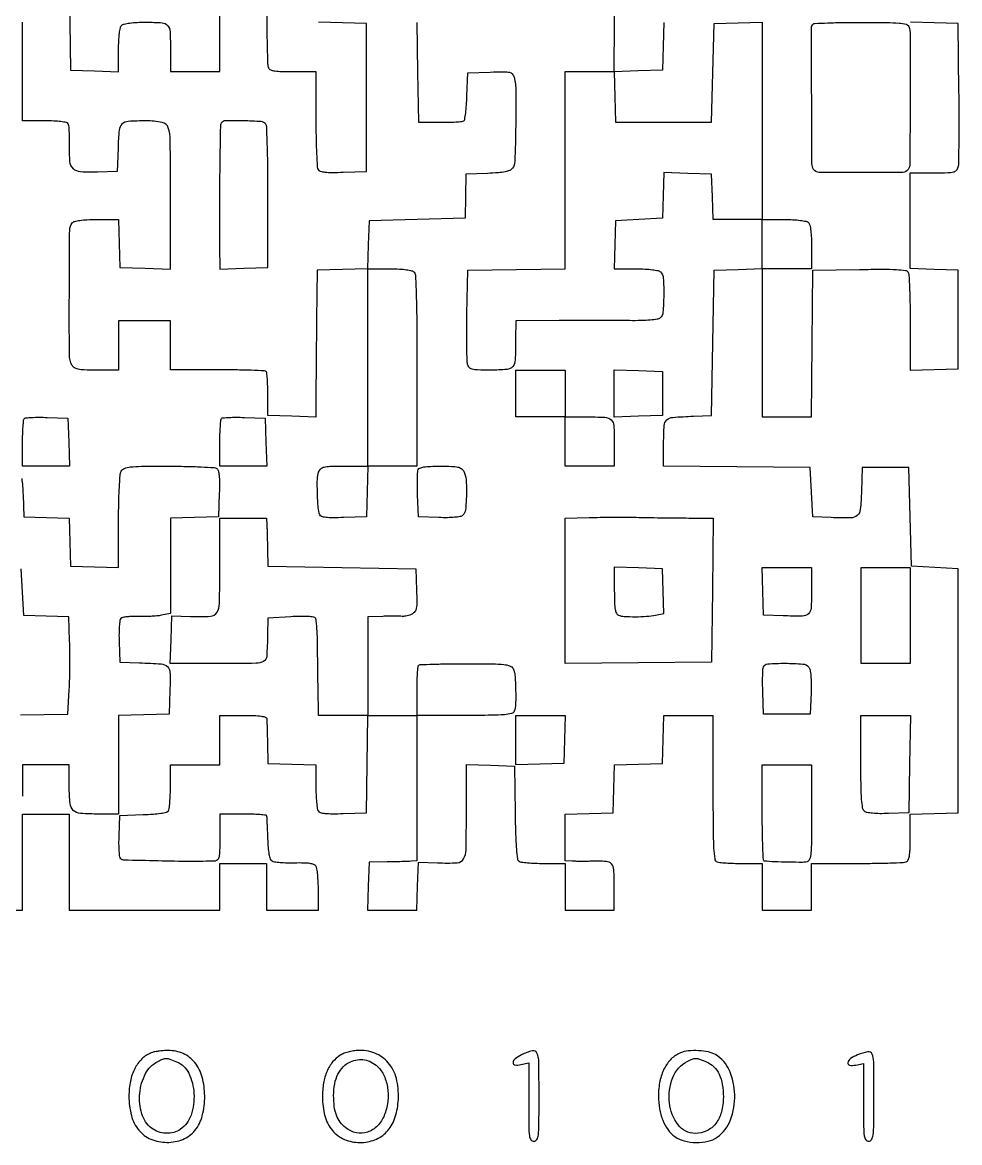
# Model space of a CAD drawing. Extents: x 156 to 936, y 100 to 969.
# Drawn here: x 574.9 to 936, y 100.5 to 531.9 of the extents above; entities that cross this region are included whole.
import ezdxf

# ---------------------------------------------------------------- set-up
doc = ezdxf.new("R2010")
doc.units = 0

msp = doc.modelspace()

# ---------------------------------------------------------------- linework, layer by layer
for points in [[(669.050162, 551.901563, -0.000033), (669.068404, 543.99727, -0.000032), (669.085816, 536, 0.002388), (669.138167, 528.401255, 0.003495), (669.262933, 521.714062, 0.001706), (669.427938, 516.037049, 0.062049), (669.6309, 514.75, 0.182509), (670.311635, 513.838351, 0.096547), (671.6427, 513.31308, 0.039957), (674.091005, 513.058783, 0.005906), (679.067388, 513), (688, 513), (688.015313, 494.75, 0.004181), (688.08053, 487.662785, 0.006279), (688.266784, 481.481605, 0.002855), (688.520772, 476.237055, 0.128512), (688.849883, 475.208654, 0.190691), (689.675579, 474.608404, 0.03736), (691.518036, 474.278743, 0.025891), (694.325344, 474.136581, 0.007874), (698.58457, 474.208654), (707.5, 474.5), (707.5, 503), (707.5, 531.5), (698.25, 531.787526), (689, 532.075052)], [(592.954883, 550), (593.227441, 531.75), (593.5, 513.5), (602.75, 513.212474), (612, 512.924948), (612, 521.262474, -0.01101), (612.078116, 524.809501, -0.020283), (612.321964, 527.684979, -0.021051), (612.688958, 529.858679, -0.145015), (613.2, 530.8, -0.144372), (614.134923, 531.309096, -0.021205), (616.283644, 531.676767, -0.02047), (619.117343, 531.921443, -0.0113), (622.593011, 532, -0.017303), (628.793979, 531.785347, -0.202126), (630.909788, 530.715689, -0.166521), (631.837152, 528.351581, -0.010953), (632, 520.918213), (632, 513), (641.5, 513), (651, 513), (651, 540.833333, -0.002241)], [(822.074071, 531.925929), (821.787036, 522.712964), (821.5, 513.5), (812.214246, 513.212001), (802.928493, 512.924002), (803.214246, 503.212001), (803.5, 493.5), (822, 493.5), (840.5, 493.5), (841, 512.5), (841.5, 531.5), (850.75, 531.787526), (860, 532.075052), (860, 494.037526), (860, 456), (868.3, 456, -0.011084), (871.828493, 455.92177, -0.020332), (874.693122, 455.677711, -0.021091), (876.860329, 455.310542, -0.144849), (877.8, 454.8, -0.144849), (878.310542, 453.860329, -0.021091), (878.677711, 451.693122, -0.020332), (878.92177, 448.828493, -0.011084), (879, 445.3), (879, 437), (869.5, 437), (860, 437), (860, 446.5), (860, 456), (850.538933, 456), (841.077866, 456), (840.788933, 464.75), (840.5, 473.5), (831.289473, 473.787003), (822.078945, 474.074007), (821.789473, 465.287003), (821.5, 456.5), (812.5, 456), (803.5, 455.5), (803.212474, 446.25), (802.924948, 437), (811.262474, 437, -0.01101), (814.809501, 436.921884, -0.020283), (817.684979, 436.678036, -0.021051), (819.858679, 436.311042, -0.145015), (820.8, 435.8, -0.18371), (821.877608, 433.400035, -0.01739), (822.034244, 426.843398, -0.016743), (821.74287, 420.281403, -0.202766), (820.607079, 418.088868, -0.135348), (819.504737, 417.591741, -0.016563), (816.85167, 417.267853, -0.016552), (813.321715, 417.072607, -0.008317), (808.857079, 417.047964, 0.00178), (803.728006, 417.086716, 0.000689), (796.62208, 417.105314, 0.000682), (788.921715, 417.104343, 0.000844), (781.75, 417.081541), (765, 417), (764.986345, 409.75, -0.010673), (764.80387, 401.896083, -0.161286), (763.844053, 399.379704, -0.205528), (761.655347, 398.236977, -0.018942), (755.402421, 398, -0.005311), (750.265341, 398.054572, -0.05653), (748.196827, 398.333815, -0.155886), (747.123266, 399.001526, -0.116419), (746.483876, 400.25, -0.054093), (746.275104, 401.805286, -0.002845), (746.176222, 406.832812, -0.00446), (746.145932, 412.824029, -0.003227), (746.214823, 419.5), (746.5, 436.5), (765.25, 436.772065), (784, 437.044131), (784, 475.022065), (784, 513), (793.487975, 513), (802.97595, 513), (803.237975, 550.75)], [(565.5, 190), (575, 190), (575, 208.5), (575, 227), (584, 227), (593, 227), (593, 208.5), (593, 190), (622, 190), (651, 190), (651, 199), (651, 208), (660, 208), (669, 208), (669, 199), (669, 190), (679, 190), (689, 190), (688.984687, 197.75, 0.010562), (688.913742, 200.820679, 0.013593), (688.712319, 203.636582, 0.011406), (688.428734, 205.960941, 0.105431), (688.078979, 206.906449, 0.164665), (687.268381, 207.561958, 0.051329), (685.731858, 207.955999, 0.032901), (683.387393, 208.150315, 0.010177), (679.844292, 208.138134, -0.011536), (676.933383, 208.136038, -0.014853), (674.261894, 208.275228, -0.012651), (672.059607, 208.511908, -0.113009), (671.153646, 208.850252, -0.170777), (670.537472, 209.660757, -0.032389), (670.076857, 211.487728, -0.026051), (669.736014, 214.092244, -0.010971), (669.537993, 217.618567, 0.001282), (669.425058, 220.692814, 0.001862), (669.308337, 223.405142, 0.000929), (669.19638, 225.707492, 0.031711), (669.134348, 226.25, 0.333115), (668.812241, 226.550336, 0.006351), (666.395715, 226.779687, 0.012673), (663.460036, 226.945962, 0.007808), (660, 227), (651, 227), (651, 218, -0.005193), (650.946649, 212.863667, -0.042486), (650.699464, 210.533713, -0.123288), (650.166702, 209.390074, -0.215737), (649.25, 208.930698, -0.010984), (639.797769, 208.764185, -0.004799), (627.257241, 208.939143, -0.000958), (614.001207, 209.276776, -0.191806), (612.811043, 209.788957, -0.169165), (612.468873, 210.496865, -0.011597), (612.261497, 212.747253, -0.015517), (612.157728, 215.500969, -0.010979), (612.205143, 218.594857), (612.5, 226.5), (621.467001, 226.792098, 0.009786), (625.292364, 226.991711, 0.020298), (628.262875, 227.326695, 0.020215), (630.447011, 227.75425, 0.195149), (631.201688, 228.292098, 0.112618), (631.504907, 229.144238, 0.008743), (631.748365, 231.568616, 0.011595), (631.922842, 234.501991, 0.008591), (631.984687, 237.75), (632, 246), (641.5, 246), (651, 246), (651, 255.5), (651, 265), (660, 265, -0.007392), (664.254655, 264.937097, -0.026743), (666.952988, 264.71251, -0.040246), (668.622333, 264.344532, -0.307649), (669.099641, 263.75, -0.012318), (669.145396, 262.917561, -0.000814), (669.21418, 260.517187, -0.001177), (669.284784, 257.655324, -0.00088), (669.349641, 254.5), (669.5, 246.5), (678.75, 246.212474), (688, 245.924948), (688.015313, 237.712474, 0.009199), (688.080964, 234.472868, 0.012233), (688.266784, 231.533081, 0.00958), (688.526902, 229.105622, 0.110303), (688.849883, 228.208654, 0.190691), (689.675579, 227.608404, 0.03736), (691.518036, 227.278743, 0.025891), (694.325344, 227.136581, 0.007874), (698.58457, 227.208654), (707.5, 227.5), (707.772065, 246.25), (708.044131, 265), (717.471417, 265), (726.898704, 265), (726.918044, 237), (726.937385, 209), (724.718692, 208.827379, -0.010676), (723.447285, 208.755729, -0.001958), (721.095491, 208.682735, -0.002103), (718.342656, 208.619669, -0.001911), (715.5, 208.577379), (708.5, 208.5), (708.212474, 199.25), (707.924948, 190), (717.424948, 190), (726.924948, 190), (727.212474, 199.25), (727.5, 208.5), (734.856704, 208.216479, 0.021238), (742.505637, 208.246683, 0.256072), (744.93227, 209.727088, 0.126956), (745.880753, 213.166538, 0.004129), (746, 227.604913), (746, 246.075052), (755.25, 245.787526), (764.5, 245.5), (764.773912, 227.544238, 0.003691), (764.965306, 219.090119, 0.01247), (765.268756, 213.573985, 0.01141), (765.660091, 209.777433, 0.223435), (766.273912, 208.809551, 0.11214), (767.136111, 208.502015, 0.008914), (769.563274, 208.254937, 0.011727), (772.500689, 208.077986, 0.008715), (775.75, 208.015313), (784, 208), (784, 199), (784, 190), (793.5, 190), (803, 190), (803, 198.980948, 0.013008), (802.828184, 205.583848, 0.173919), (801.90584, 207.787335, 0.198301), (799.844546, 208.753873, 0.017689), (794, 208.821454, -0.00396), (792.075628, 208.790871, -0.003223), (790.014063, 208.787729, -0.003256), (788.11514, 208.809445, -0.008489), (786.75, 208.857142), (784, 209), (784, 217.962474), (784, 226.924948), (793.25, 227.212474), (802.5, 227.5), (802.787036, 236.712964), (803.074071, 245.925929), (812.287036, 246.212964), (821.5, 246.5), (821.787526, 255.75), (822.075052, 265), (831.537526, 265), (841, 265), (841, 237.106989, 0.001482), (841.047441, 221.102837, 0.01238), (841.269618, 213.864913, 0.020733), (841.66906, 209.7558, 0.273), (842.581787, 208.606989, 0.06844), (843.599719, 208.368926, 0.007317), (846.0249, 208.178303, 0.008902), (848.933927, 208.044385, 0.00705), (852.081787, 208), (860, 208), (860, 199), (860, 190), (869.5, 190), (879, 190), (879, 199), (879, 208), (896.418213, 208, 0.003244), (903.207024, 208.044049, 0.00474), (909.184475, 208.178303, 0.002396), (914.244542, 208.364228, 0.081401), (915.418213, 208.606989, 0.192061), (916.216672, 209.344751, 0.070053), (916.688208, 210.839867, 0.03465), (916.936924, 213.412948, 0.006773), (917, 218.069463), (917, 226.924948), (926.25, 227.212474), (935.5, 227.5), (935.5, 274.5), (935.5, 321.5), (926.5, 322), (917.5, 322.5), (917, 341.5), (916.5, 360.5), (907.5, 360.5), (898.5, 360.5), (898.212602, 351.259666, -0.015844), (897.776454, 344.321238, -0.194277), (896.578192, 342.009645, -0.177046), (894.057347, 341.065605, -0.012739), (886.479083, 341.199088), (879.5, 341.5), (879, 351), (878.5, 360.5), (850.25, 360.765573), (822, 361.031147), (822, 369.996521, -0.014124), (822.189658, 376.709146, -0.199161), (823.214905, 378.833359, -0.165324), (825.525643, 379.811044, -0.009066), (833.5, 380.245668), (840.5, 380.5), (841, 408.5), (841.5, 436.5), (850.75, 436.787526), (860, 437.075052), (860, 408.537526), (860, 380), (869.484427, 380), (878.968853, 380), (879.234427, 408.25), (879.5, 436.5), (897.426279, 436.773792, -0.003244), (906.364497, 436.852313, -0.013907), (911.689515, 436.716418, -0.016205), (915.133477, 436.420432, -0.225497), (916.160966, 435.773792, -0.12878), (916.485829, 434.757379, -0.00278), (916.736403, 429.502216, -0.006194), (916.920262, 423.312847, -0.004118), (916.984687, 416.212474), (917, 397.924948), (926.25, 398.212474), (935.5, 398.5), (935.5, 417.5), (935.5, 436.5), (926.25, 436.787526), (917, 437.075052), (917, 455.537526), (917, 474), (925.980948, 474, 0.004718), (931.547349, 474.05252, 0.05329), (933.733065, 474.327943, 0.154152), (934.853609, 474.996168, 0.122466), (935.511889, 476.25, 0.056278), (935.724366, 477.910045, 0.001377), (935.817795, 485.623438, 0.002973), (935.848704, 494.682513, 0.002017), (935.780941, 505), (935.5, 531.5), (926.287036, 531.787036), (917.074071, 532.074071)], [(726.957079, 531.92438), (727.22854, 512.71219), (727.5, 493.5), (735.765873, 493.450793, 0.006607), (739.001032, 493.474285, 0.009336), (741.880367, 493.587064, 0.006011), (744.277286, 493.754744, 0.118477), (744.973775, 493.983792, 0.216225), (745.358973, 494.557447, 0.009227), (745.724887, 497.029032, 0.014391), (746.027687, 500.054668, 0.009601), (746.207902, 503.532999), (746.5, 512.5), (755.123669, 512.78709, -0.004686), (760.549448, 512.916833, -0.057007), (762.616449, 512.710791, -0.165116), (763.69012, 512.066437, -0.110763), (764.360015, 510.78709, -0.063932), (765.076048, 505.477561, -0.005938), (765.002897, 492.218028, -0.003279), (764.670473, 478.341925, -0.154738), (763.75, 475.719374, -0.129163), (762.70941, 474.896145, -0.05337), (760.983667, 474.3514, -0.032502), (758.331636, 473.993509, -0.008982), (754.130628, 473.778245), (745.761256, 473.5), (745.630628, 465), (745.5, 456.5), (727, 456), (708.5, 455.5), (708.212474, 446.25), (707.924948, 437), (716.340029, 437, -0.009678), (720.209778, 436.925094, -0.025103), (722.987053, 436.677531, -0.032773), (724.918809, 436.276642, -0.153163), (725.861417, 435.666982, -0.164717), (726.408051, 434.241689, -0.00286), (726.694044, 425.833674, -0.005495), (726.890668, 414.463167, -0.001789), (726.936401, 397.666982), (726.905079, 361), (717.488752, 361), (708.072424, 361), (707.786212, 351.25), (707.5, 341.5), (698.733647, 341.210829, -0.007489), (694.49421, 341.134523, -0.027739), (691.824057, 341.274683, -0.043218), (690.150207, 341.604048, -0.240478), (689.502342, 342.210829, -0.068204), (688.888921, 345.089624, -0.011977), (688.612736, 350.631576, -0.01094), (688.590727, 356.184692, -0.086567), (689.076128, 358.700232, -0.108071), (689.914833, 359.984209, -0.138014), (691.148118, 360.662071, -0.052122), (693.41133, 360.944436, -0.004993), (698.975249, 361), (708, 361), (708, 399.036212), (708, 437.072424), (698.25, 436.786212), (688.5, 436.5), (688.280494, 417.5, 0.000354), (688.194222, 409.544585, 0.000324), (688.11651, 401.353039, 0.000324), (688.056628, 394.041048, 0.001064), (688.030494, 389.212474), (688, 379.924948), (678.75, 380.212474), (669.5, 380.5), (669.5, 388.664808, 0.007294), (669.453679, 391.839873, 0.010809), (669.31238, 394.61937, 0.006229), (669.115765, 396.93054, 0.173361), (668.861293, 397.470182, 0.188947), (668.27007, 397.729512, 0.001538), (663.090014, 397.920189, 0.005232), (657.099879, 398.059493, 0.003309), (650.111293, 398.102603), (632, 398.094458), (632, 407.547229), (632, 417), (622, 417), (612, 417), (612, 407.5), (612, 398), (603.535184, 398, -0.006727), (598.760168, 398.064247, -0.043478), (596.368484, 398.337624, -0.095304), (594.966374, 398.915189, -0.125305), (594.036078, 399.932587, -0.122319), (593.055573, 403.80535, -0.001777), (593.032025, 427.67275, -0.001346), (593.159602, 451.929391, -0.172886), (594.176755, 454.712977, -0.157475), (595.087704, 455.29134, -0.029346), (597.056322, 455.679402, -0.023945), (599.833031, 455.924591, -0.010048), (603.584919, 456), (611.924948, 456), (612.212474, 446.75), (612.5, 437.5), (622.25, 437.213788), (632, 436.927576), (632, 464.856799, 0.001982), (631.914029, 486.540627, 0.075668), (631.145306, 491.335256, 0.274555), (628.800511, 493.412077, 0.04783), (622.668213, 493.986345, 0.013918), (615.683058, 493.776389, 0.177362), (613.31486, 492.750032, 0.182032), (612.201088, 490.448142, 0.014811), (611.786107, 483.642811), (611.5, 474.5), (603.839522, 474.231907, -0.024782), (597.388109, 474.325912, -0.176248), (594.570418, 475.560754, -0.183565), (593.267332, 478.287812, -0.02729), (593.09309, 484.485812, 0.009336), (593.11535, 487.343221, 0.012468), (593.022462, 489.935491, 0.009725), (592.850335, 492.077041, 0.11397), (592.583399, 492.865058, 0.206297), (591.886526, 493.352464, 0.019988), (589.806238, 493.695611, 0.02061), (587.002972, 493.926826, 0.01027), (583.440983, 494), (575, 494), (575, 513), (575, 532)], [(574.682026, 356.299919, -0.014976), (575.015093, 353.281363, -0.011302), (575.206324, 349.950164), (575.5, 341.5), (584.212982, 341.211607), (592.925964, 340.923214), (593.212982, 331.711607), (593.5, 322.5), (602.75, 322.212474), (612, 321.924948), (612, 339.528216, -0.005014), (612.071587, 346.667405, -0.00822), (612.292172, 352.709039, -0.005608), (612.605808, 357.591337, -0.104384), (613.035184, 359.065741, -0.178289), (614.259554, 360.153824, -0.067326), (616.519252, 360.704921, -0.024144), (620.787793, 360.946284, -0.002274), (631.285184, 360.984687, -0.004431), (637.975527, 360.919445, -0.006613), (643.822481, 360.733216, -0.003151), (648.77049, 360.478823, -0.127605), (649.791346, 360.150117, -0.190691), (650.391596, 359.324421, -0.03736), (650.721257, 357.481964, -0.025891), (650.863419, 354.674656, -0.007874), (650.791346, 350.41543), (650.5, 341.5), (641.25, 341.212474), (632, 340.924948), (632, 322.573765), (632, 304.222582), (628.473364, 303.560981, -0.024256), (626.7379, 303.321824, -0.009962), (624.366725, 303.159102, -0.009829), (621.810106, 303.085102, -0.012429), (619.445613, 303.121939, 0.017748), (617.264724, 303.132719, 0.022691), (615.261676, 302.980347, 0.02145), (613.635857, 302.710977, 0.145595), (612.927392, 302.327392, 0.162927), (612.535046, 301.540209, 0.014649), (612.289567, 299.318994, 0.017548), (612.163126, 296.552967, 0.011968), (612.205143, 293.405143), (612.5, 285.5), (620, 285.24697, -0.008301), (628.471274, 284.820274, -0.167022), (630.817375, 283.834111, -0.207361), (631.811841, 281.682571, -0.013792), (631.78715, 274.721624), (631.5, 265.5), (621.75, 265.213788), (612, 264.927576), (612, 245.963788), (612, 227), (604.434259, 227, -0.017857), (597.319431, 227.254185, -0.169875), (594.567014, 228.4438, -0.186391), (593.290042, 231.035872, -0.022302), (593, 237.535184), (593, 246), (584, 246), (575, 246), (575, 237.622445, -0.01003), (574.924658, 233.867134, -0.02362)], [(574.25, 265.227441), (592.5, 265.5), (593, 275, 0.006917), (593.166899, 279.304943, 0.004162), (593.251708, 284.415534, 0.004167), (593.25138, 289.498838, 0.007265), (593.15475, 293.712456), (592.809499, 302.924913), (584.15475, 303.212456), (575.5, 303.5), (575, 312.5), (574.5, 321.5)]]:
    msp.add_lwpolyline(points, format="xyb")
for points in [[(916.40777, 530.379751, -0.091866), (917.013009, 527.112903, -0.000857), (916.970155, 502.518785, -0.000588), (916.85416, 477.481943, -0.141078), (916.217429, 475.317568, -0.25333), (914.142101, 474.161735, -0.002984), (898, 474.065399, -0.002984), (881.857899, 474.161735, -0.25333), (879.782571, 475.317568, -0.14127), (879.130965, 477.535589, -0.000575), (879.029508, 503.502776, -0.000435), (878.980011, 529.727738, -0.199177), (879.628205, 531.294872, -0.18847), (880.20919, 531.549343, -0.001537), (885.294622, 531.738542, -0.005224), (891.175311, 531.877737, -0.003304), (898.035975, 531.923077, -0.002652), (907.87401, 531.8709, -0.018302), (912.69699, 531.643049, -0.034527), (915.434825, 531.221325, -0.250695)], [(651.584009, 493.135929, 0.135157), (651.217274, 491.883654, 0.000508), (650.986036, 476.657783, 0.002905), (650.85501, 460.984071, 0.003141), (650.912004, 445.712474), (651, 436.924948), (660.25, 437.212474), (669.5, 437.5), (669.557186, 464.5, 0.003117), (669.513585, 475.094874, 0.005131), (669.328945, 484.052065, 0.001793), (669.066443, 491.66665, 0.151497), (668.684741, 492.75, 0.220122), (666.924375, 493.707135, 0.010527), (660.056376, 494.006891, 0.009847), (653.150603, 494.026717, 0.255448)], [(784, 389), (784, 380), (791.918213, 380, -0.01141), (799.400012, 379.829247, -0.175208), (801.747254, 378.85745, -0.195511), (802.800362, 376.650479, -0.014768), (803, 369.893011), (803, 361), (793.5, 361), (784, 361), (784, 370.5), (784, 380), (774.5, 380), (765, 380), (765, 389), (765, 398), (774.5, 398), (784, 398)], [(592.787526, 370.25), (593.075052, 361), (584.037526, 361), (575, 361), (575, 369.833333, -0.007429), (575.05105, 373.269125, -0.010988), (575.206746, 376.278621, -0.006414), (575.423524, 378.778731, -0.173222), (575.703816, 379.370483, -0.17855), (576.286747, 379.639255, -0.007766), (578.564452, 379.783202, -0.012381), (581.319749, 379.846095, -0.008434), (584.453816, 379.787149), (592.5, 379.5)], [(668.787526, 370.25), (669.075052, 361), (660.037526, 361), (651, 361), (651, 369.833333, -0.007429), (651.05105, 373.269125, -0.010988), (651.206746, 376.278621, -0.006414), (651.423524, 378.778731, -0.173222), (651.703816, 379.370483, -0.17855), (652.286747, 379.639255, -0.007766), (654.564452, 379.783202, -0.012381), (657.319749, 379.846095, -0.008434), (660.453816, 379.787149), (668.5, 379.5)], [(744.964816, 359.065741, -0.106729), (745.87883, 355.872074, -0.021971), (746.009357, 349.981917, -0.017974), (745.670347, 344.115342, -0.198655), (744.594796, 342.078674, -0.126804), (743.568167, 341.594776, -0.023545), (741.485252, 341.298867, -0.021342), (738.735348, 341.157498, -0.01153), (735.344796, 341.206229), (727.5, 341.5), (727.206869, 349.916411, -0.006125), (727.131923, 353.23728, -0.008183), (727.150171, 356.252242, -0.006003), (727.236697, 358.764851, -0.080166), (727.425484, 359.666411, -0.220823), (728.073166, 360.294093, -0.044921), (729.664091, 360.692306, -0.02981), (732.149804, 360.931365, -0.009069), (735.933431, 361, -0.0074), (740.407308, 360.933784, -0.045377), (742.695822, 360.657161, -0.096493), (744.053158, 360.077882, -0.121501)], [(669.129796, 338.25, -0.003998), (669.187628, 336.774225, -0.001038), (669.256774, 334.398438, -0.001055), (669.324248, 331.690234, -0.001077), (669.379796, 329), (669.5, 322.5), (698, 322), (726.5, 321.5), (726.789532, 313.306341, -0.006423), (726.896385, 308.553108, -0.047466), (726.703612, 306.296778, -0.109117), (726.150893, 304.980176, -0.116665), (725.105472, 304.056447, -0.037545), (724.216934, 303.663542, -0.027166), (723.17819, 303.356993, -0.027629), (722.153591, 303.17329, -0.052332), (721.31594, 303.15855, 0.018388), (720.274264, 303.210888, 0.003361), (718.34437, 303.223833, 0.003611), (716.084558, 303.207482, 0.003273), (713.75, 303.158444), (708, 303), (708, 284), (708, 265), (698.5, 265), (689, 265), (688.859603, 275.75, 0.000091), (688.797834, 280.414454, 0.000068), (688.728252, 285.545313, 0.000069), (688.661476, 290.371127, 0.00016), (688.609603, 294, 0.007875), (688.520135, 296.945717, 0.010806), (688.340737, 299.590625, 0.007754), (688.110402, 301.779496, 0.114818), (687.848224, 302.5, 0.223405), (687.192792, 302.905086, 0.015353), (684.962867, 303.091241, 0.018024), (682.027592, 303.139795, 0.009237), (678.348224, 303), (669.5, 302.5), (669.391588, 296, -0.012194), (669.05699, 287.856327, -0.249738), (667.802675, 285.832872, -0.129724), (665.050523, 285.075896, -0.002601), (650.462474, 285), (631.924948, 285), (632.212474, 294.170249), (632.5, 303.340497), (639.750839, 303.103127, 0.02134), (647.455279, 303.17978, 0.25378), (649.913533, 304.685897, 0.127434), (650.87728, 308.160889, 0.004259), (651, 322.567388), (651, 341), (660, 341), (669, 341)], [(831.765819, 341.037566), (841.031637, 341), (840.765819, 313.25), (840.5, 285.5), (812.25, 285.234427), (784, 284.968853), (784, 312.946901), (784, 340.924948), (793.25, 341.212474, -0.004375), (797.512192, 341.307635, -0.002418), (802.720312, 341.353137, -0.00241), (807.999657, 341.348281, -0.003875), (812.5, 341.287566, 0.001274), (817.00143, 341.203418, 0.000792), (822.284334, 341.126499, 0.000794), (827.497552, 341.067131, 0.001436)], [(803, 313.144515, 0.006687), (803.062877, 308.443624, 0.034414), (803.311272, 305.851928, 0.069706), (803.782488, 304.347501, 0.192751), (804.581787, 303.606989, 0.078039), (806.798187, 303.133083, 0.014165), (811.014952, 303.021077, 0.0162), (815.448713, 303.172638, 0.032719), (818.912002, 303.6324), (822.074004, 304.264801), (821.787002, 312.8824), (821.5, 321.5), (812.25, 321.787526), (803, 322.075052)], [(879, 313.067388, -0.014326), (878.806225, 306.305646, -0.200169), (877.763501, 304.160287, -0.17995), (875.453248, 303.271722, -0.011192), (868, 303.355911), (860.5, 303.608592), (860.212474, 312.804296), (859.924948, 322), (869.462474, 322), (879, 322)], [(763.98765, 283.023076, -0.10454), (764.692943, 280.598426, -0.012526), (764.971664, 274.994974, -0.013615), (764.957216, 269.392402, -0.084349), (764.393011, 266.581787, -0.24904), (763.393178, 265.711497, -0.036273), (760.640441, 265.27975, -0.018295), (755.723448, 265.051073, -0.002472), (745.393011, 265), (727, 265), (727, 274.333333, -0.006303), (727.045662, 277.955681, -0.009493), (727.185166, 281.110166, -0.00488), (727.378296, 283.753246, -0.177504), (727.630351, 284.297018, -0.18824), (728.212086, 284.552124, -0.001617), (733.174243, 284.740338, -0.005363), (738.919099, 284.877953, -0.003397), (745.618001, 284.921019, -0.002305), (756.099853, 284.868855, -0.023346), (760.452395, 284.623675, -0.062907), (762.76965, 284.084521, -0.1833)], [(877.919564, 283.59692, -0.128993), (878.407951, 282.549085, -0.022589), (878.702175, 280.373366, -0.020484), (878.84218, 277.47591, -0.010573), (878.792008, 273.84692), (878.5, 265.5), (869.5, 265.5), (860.5, 265.5), (860.206869, 273.916411, -0.006125), (860.131923, 277.23728, -0.008183), (860.150171, 280.252242, -0.006003), (860.236697, 282.764851, -0.080166), (860.425484, 283.666411, -0.293941), (862.088319, 284.885471, -0.016203), (868.847803, 285.077703, -0.018216), (875.583742, 284.805416, -0.203033)], [(916.772065, 246.25), (916.5, 227.5), (908.655204, 227.206229, -0.01153), (905.264652, 227.157498, -0.021342), (902.514748, 227.298867, -0.023545), (900.431833, 227.594776, -0.126804), (899.405204, 228.078674, -0.181252), (898.673113, 229.358898, -0.021802), (898.285959, 232.645645, -0.01523), (898.058734, 237.902515, -0.003185), (898, 247.122445), (898, 265), (907.522065, 265), (917.044131, 265)], [(879, 227.567388, -0.002152), (878.952947, 216.634777, -0.020904), (878.719592, 212.009457, -0.05358), (878.231646, 209.593269, -0.252791), (877.25, 208.642804, -0.068965), (875.530671, 208.406927, -0.003788), (870.075773, 208.455742, -0.006444), (864.612713, 208.616472, -0.01748), (860.75, 208.915486, -0.368399), (860.445393, 209.240731, -0.001592), (860.220312, 214.409549, -0.006285), (860.053936, 220.400502, -0.003799), (860, 227.5), (860, 246), (869.5, 246), (879, 246)], [(624.5, 135.045972, 0.097352), (620.949624, 132.687818, 0.079403), (618.249811, 128.999983, 0.069163), (616.565078, 124.166054, 0.049353), (616, 118.455137, 0.062175), (616.94747, 110.865204, 0.109436), (619.776941, 105.244773, 0.124591), (624.40957, 101.806351, 0.095583), (630.610151, 100.549364, 0.098987), (636.783167, 101.72317, 0.126064), (641.4295, 105.154087, 0.109941), (644.268322, 110.813368, 0.063011), (645.187537, 118.431117, 0.064995), (644.195424, 125.703943, 0.102785), (641.354316, 131.293805, 0.119086), (636.881425, 134.755614, 0.109222), (631.173275, 135.936614, 0.015176), (629.237406, 135.851552, 0.014606), (627.285274, 135.648841, 0.014698), (625.577076, 135.369537, 0.050225)], [(697.419965, 134.114322, 0.085609), (694.481891, 131.545765, 0.069499), (692.317646, 127.958285, 0.059933), (690.988711, 123.410963, 0.040024), (690.529855, 118, 0.067474), (691.481263, 110.731226, 0.106909), (694.358677, 105.175789, 0.120116), (698.986593, 101.724342, 0.100767), (705, 100.5, 0.091739), (710.76054, 101.565898, 0.113386), (715.279253, 104.602816, 0.103178), (718.305609, 109.565363, 0.065568), (719.728573, 116.207362, 0.070098), (719.244791, 124.278371, 0.110468), (716.427275, 130.589602, 0.12576), (711.51356, 134.568553, 0.108032), (705, 135.992524, 0.032595), (702.983197, 135.86091, 0.028147), (700.897258, 135.467066, 0.029083), (698.965057, 134.867162, 0.047135)], [(767.25, 134.254619, 0.046978), (764.748702, 132.701445, 0.216999), (763.961039, 131.238351, 0.405652), (764.705805, 130.361725, 0.078161), (767, 130.5), (770, 131.158911), (770, 116.079455, 0.002207), (770.042022, 106.557237, 0.030768), (770.283158, 103.134932, 0.11903), (770.881934, 101.585666, 0.246054), (772, 101, 0.267644), (773.131287, 101.652291, 0.103099), (773.721429, 103.4375, 0.026629), (773.959338, 107.362042, 0.001825), (774, 118.5, 0.003467), (773.908835, 131.645842, 0.098041), (773.203983, 134.963736, 0.372048), (771.429404, 135.828959, 0.050814)], [(828.5, 135.045972, 0.097352), (824.949624, 132.687818, 0.079403), (822.249811, 128.999983, 0.069163), (820.565078, 124.166054, 0.049353), (820, 118.455137, 0.042807), (820.424001, 113.511786, 0.05284), (821.686739, 109.065403, 0.058844), (823.686529, 105.403431, 0.083852), (826.299878, 102.786468, 0.092162), (829.949541, 101.090645, 0.059473), (834.583469, 100.473691, 0.060048), (839.170792, 100.963627, 0.101493), (842.674013, 102.564534, 0.146292), (847.751678, 109.25311, 0.09528), (849.392636, 118.880502, 0.096996), (847.344489, 128.279813, 0.158635), (842.001452, 134.340071, 0.08374), (839.273069, 135.387255, 0.036803), (835.422761, 135.87423, 0.036814), (831.495307, 135.790335, 0.074449)], [(896.75, 134.267125, 0.048904), (893.98095, 132.800591, 0.201885), (892.952498, 131.256542, 0.427011), (893.640291, 130.288972, 0.08598), (896, 130.35), (899, 130.95), (899, 115.975, 0.002226), (899.042092, 106.522498, 0.030976), (899.283389, 103.121875, 0.119775), (899.882503, 101.582632, 0.245034), (901, 101, 0.267644), (902.131287, 101.652291, 0.103099), (902.721429, 103.4375, 0.026629), (902.959338, 107.362042, 0.001825), (903, 118.5, 0.002775), (902.927747, 131.518326, 0.09183), (902.325901, 134.577615, 0.361326), (900.716261, 135.456849, 0.048993)], [(634.359797, 131.623027, -0.184236), (639.036242, 127.176818, -0.098235), (641.042115, 119.334353, -0.095088), (639.922571, 111.094646, -0.160131), (635.783205, 105.560704, -0.090471), (633.237728, 104.391565, -0.072919), (630.238997, 104.076962, -0.072103), (627.243351, 104.63759, -0.084589), (624.70725, 106.015637, -0.154434), (620.935206, 111.554947, -0.096299), (620.149342, 119.43662, -0.096502), (622.372631, 127.024321, -0.155903), (627.096399, 131.735258, -0.022767), (629.09856, 132.65154, -0.100112), (630.36933, 132.888179, -0.08259), (631.749816, 132.636607, -0.01268)], [(711.751521, 129.750127, -0.100727), (714.287079, 126.19129, -0.069947), (715.648978, 121.430108, -0.065184), (715.695404, 116.126937, -0.064886), (714.376049, 110.981819, -0.09755), (711.732942, 106.90409, -0.121804), (707.918818, 104.519189, -0.129253), (703.61024, 104.263357, -0.117725), (699.560179, 106.131323, -0.063566), (697.361857, 108.36546, -0.072961), (695.915445, 110.98382, -0.060663), (695.112989, 114.293729, -0.029151), (694.85767, 118.661532, -0.046962), (695.276835, 123.119407, -0.069249), (696.533519, 126.838146, -0.079934), (698.577145, 129.67851, -0.093106), (701.314715, 131.559038, -0.065158), (704.11032, 132.381405, -0.082078), (706.804273, 132.36032, -0.081592), (709.360401, 131.472084, -0.063513)], [(838.568108, 131.535989, -0.097449), (841.362606, 129.664657, -0.086052), (843.386957, 126.797452, -0.070521), (844.602055, 122.900817, -0.040389), (845, 117.982459, -0.063938), (844.261126, 112.228036, -0.10115), (842.074128, 107.78059, -0.118066), (838.609984, 104.995746, -0.110971), (834.178704, 104, -0.235915), (827.589547, 107.29219, -0.134147), (824.230215, 115.767261, -0.120137), (825.485858, 125.488902, -0.184166), (831.096399, 131.735258, -0.023521), (833.110545, 132.653357, -0.102183), (834.395546, 132.883201, -0.080884), (835.810729, 132.61385, -0.011571)]]:
    msp.add_lwpolyline(points, format="xyb", close=True)
for points in [[(821.5, 389), (821.5, 380.5), (812.25, 380.212474), (803, 379.924948), (803, 389), (803, 398.075052), (812.25, 397.787526), (821.5, 397.5)], [(917, 303.5), (917, 285), (907.525, 285), (898.05, 285), (898.05, 303.5), (898.05, 322), (907.525, 322), (917, 322)], [(783.787526, 255.75), (783.5, 246.5), (774.25, 246.212474), (765, 245.924948), (765, 255.462474), (765, 265), (774.537526, 265), (784.075052, 265)]]:
    msp.add_lwpolyline(points, close=True)

doc.saveas('drawing.dxf')
